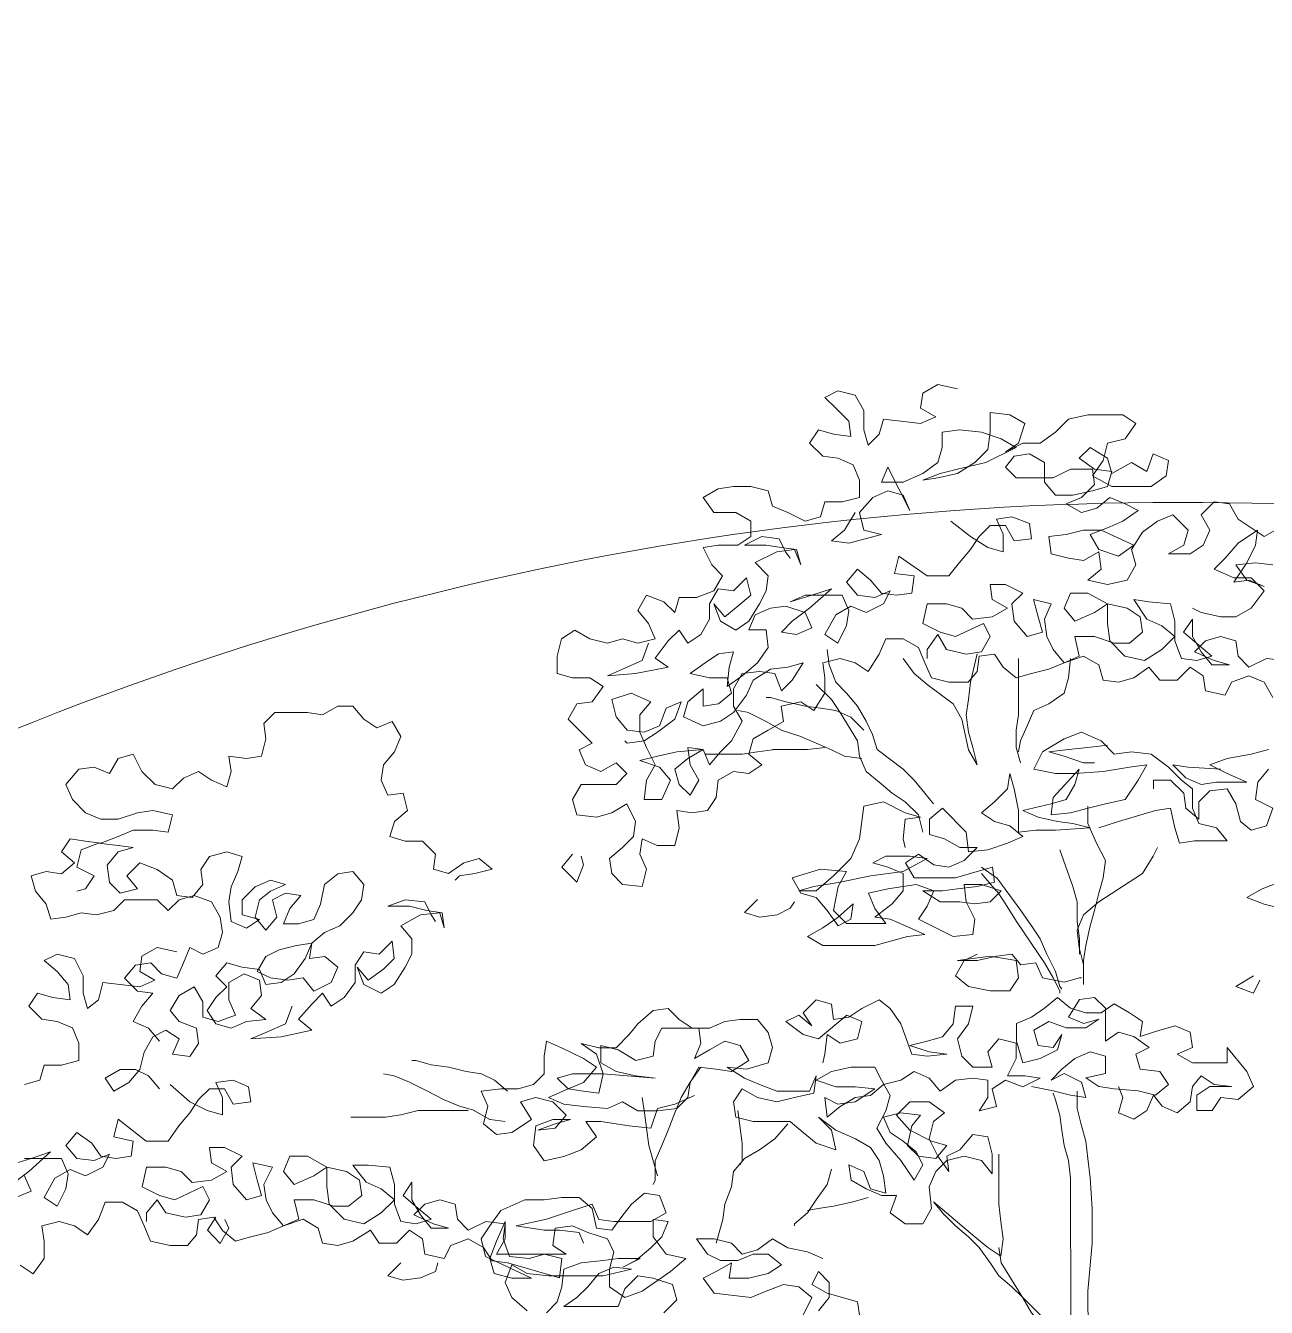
# Model space of a CAD drawing. Header units: metres. Extents: x 14 to 155, y 0 to 125.
# Drawn here: x 52.794 to 53.707, y 39.86 to 40.803 of the extents above; entities that cross this region are included whole.
import ezdxf

# ---------------------------------------------------------------- set-up
doc = ezdxf.new("R2010")
doc.units = ezdxf.units.M
doc.layers.add('PDF3_Geometry', color=9, linetype='Continuous', true_color=0x808080)
doc.layers.add('PDF_Geometry', color=7, linetype='Continuous', true_color=0xc0c0c0)

msp = doc.modelspace()

# ---------------------------------------------------------------- linework, layer by layer
at = {"layer": 'PDF3_Geometry', "color": 0, "lineweight": 5}
msp.add_lwpolyline([(54.76906, 40.154, 0.26501), (52.51503, 40.15363), (52.51512, 37.90353), (52.01419, 37.90351), (52.01408, 40.85292), (54.76988, 40.85303)], format="xyb", dxfattribs=at)
at = {"layer": 'PDF3_Geometry', "color": 0, "lineweight": 0}
for points in [[(53.38403, 40.34417), (53.38562, 40.33301), (53.3904, 40.32017), (53.39847, 40.3122), (53.40644, 40.30254), (53.41281, 40.29139), (53.41759, 40.28173), (53.42088, 40.27057), (53.44, 40.25614), (53.44807, 40.24817), (53.45604, 40.23851), (53.46241, 40.23054)], [(53.44009, 40.3377), (53.44806, 40.32655), (53.45772, 40.31848), (53.47694, 40.30414), (53.48332, 40.29289), (53.4881, 40.27048), (53.49447, 40.25933), (53.49129, 40.27208), (53.4881, 40.28333), (53.4865, 40.29608), (53.4881, 40.30733), (53.48969, 40.32008)], [(53.52485, 40.33771), (53.52485, 40.29608), (53.52326, 40.28492), (53.52326, 40.27208), (53.52644, 40.26092)], [(53.56329, 40.33771), (53.56169, 40.32327)], [(53.45444, 40.20973), (53.45125, 40.22257), (53.4416, 40.23214), (53.43203, 40.23851), (53.42247, 40.24657), (53.41281, 40.25454), (53.40803, 40.2657), (53.40644, 40.27695), (53.39359, 40.29776), (53.38722, 40.30733), (53.37606, 40.31858)], [(53.56169, 40.32336), (53.55851, 40.31221), (53.54726, 40.30414), (53.5361, 40.29936), (53.53132, 40.28811), (53.52644, 40.27695), (53.52485, 40.26898)], [(53.41122, 40.28492), (53.40166, 40.29448), (53.39041, 40.29936), (53.37925, 40.30095), (53.36809, 40.30254), (53.35365, 40.30573), (53.3424, 40.30892), (53.33922, 40.30892)], [(53.40963, 40.26411), (53.39678, 40.2657), (53.38722, 40.27048), (53.37606, 40.27526), (53.36481, 40.28014), (53.35037, 40.28492)], [(53.38244, 40.27217), (53.36959, 40.27057), (53.344, 40.27057)], [(53.55532, 40.19689), (53.56489, 40.1697), (53.56817, 40.15845), (53.56817, 40.14411), (53.56976, 40.13126), (53.56976, 40.12011)], [(53.57286, 40.11204), (53.56967, 40.12489), (53.56808, 40.13764), (53.57286, 40.14889), (53.58401, 40.15845), (53.61608, 40.17927), (53.62404, 40.19202), (53.62723, 40.19849)], [(53.50892, 40.17607), (53.51848, 40.16323), (53.52654, 40.15207), (53.53451, 40.14082), (53.54089, 40.13126), (53.54576, 40.1201), (53.55214, 40.10726), (53.55533, 40.0961), (53.55692, 40.09442)], [(53.50892, 40.16651), (53.51529, 40.15695), (53.52335, 40.1441), (53.54417, 40.11373), (53.55055, 40.10248), (53.55533, 40.09292), (53.55533, 40.09132)], [(53.57287, 39.73281), (53.56968, 39.76637), (53.56968, 39.77922), (53.56809, 39.79197), (53.5649, 39.80322), (53.5649, 39.81437), (53.5649, 39.82722), (53.5649, 39.83997), (53.56331, 39.85122), (53.5633, 39.95519), (53.56171, 39.96804), (53.55843, 39.97919), (53.55683, 39.99044), (53.55524, 40.0016), (53.55205, 40.01285), (53.55045, 40.01763)], [(53.56808, 40.00648), (53.57127, 39.99363), (53.57446, 39.98247), (53.57605, 39.96963), (53.57765, 39.95529), (53.57924, 39.93288), (53.57924, 39.90728), (53.57605, 39.87203), (53.57606, 39.85769), (53.57765, 39.84325), (53.57924, 39.82881), (53.57925, 39.77922)], [(53.56012, 39.82084), (53.55215, 39.83528), (53.54568, 39.84962), (53.53612, 39.85928), (53.52815, 39.86725), (53.52008, 39.87522), (53.51052, 39.88328), (53.50414, 39.89284), (53.49608, 39.90409), (53.48811, 39.91206), (53.47846, 39.92003), (53.47049, 39.92809)], [(53.51052, 39.904), (53.51211, 39.89284), (53.52815, 39.86716), (53.53452, 39.856), (53.54249, 39.84634), (53.55056, 39.83837), (53.56331, 39.83359), (53.56649, 39.82722)]]:
    msp.add_lwpolyline(points, dxfattribs=at)
at = {"layer": 'PDF_Geometry', "color": 0, "lineweight": 0}
for points in [[(53.48003, 40.53618), (53.46559, 40.53937), (53.45443, 40.53299), (53.45284, 40.52174), (53.46399, 40.51537), (53.45284, 40.51059), (53.4384, 40.51218), (53.42565, 40.51377), (53.42237, 40.50262), (53.4144, 40.49455), (53.41121, 40.5058), (53.41121, 40.52015), (53.40483, 40.5314), (53.39199, 40.53459), (53.38243, 40.5298), (53.3904, 40.52174), (53.40005, 40.51218), (53.40165, 40.50093), (53.3888, 40.50261), (53.37765, 40.5058), (53.37118, 40.49615), (53.38084, 40.48658), (53.39199, 40.48499), (53.40324, 40.48021), (53.40802, 40.46896), (53.40803, 40.45621), (53.39518, 40.45293), (53.38243, 40.45292), (53.37924, 40.44177), (53.36799, 40.43858), (53.35524, 40.44495), (53.34399, 40.44974), (53.3408, 40.46099), (53.32796, 40.46417), (53.31521, 40.46417), (53.30396, 40.46258), (53.2928, 40.4562), (53.30077, 40.44495), (53.3168, 40.44495), (53.32796, 40.43858), (53.32796, 40.42733), (53.3184, 40.42095), (53.30396, 40.42095), (53.2928, 40.41936), (53.29918, 40.40651), (53.30715, 40.39854), (53.30077, 40.38739), (53.28802, 40.38251), (53.27518, 40.38251), (53.27199, 40.37135), (53.26402, 40.37932), (53.25118, 40.3841), (53.2448, 40.37295), (53.25277, 40.36329), (53.25755, 40.35213), (53.2448, 40.34895), (53.23355, 40.35213), (53.2224, 40.34895), (53.20955, 40.35213), (53.1984, 40.35851), (53.18874, 40.35213), (53.18555, 40.33929), (53.18555, 40.32654), (53.1968, 40.32335), (53.20955, 40.32335), (53.21921, 40.31688), (53.21115, 40.30572), (53.19999, 40.30413), (53.19362, 40.29288), (53.20318, 40.28332), (53.21115, 40.27535), (53.20159, 40.27047), (53.20637, 40.25932), (53.21762, 40.25454), (53.22878, 40.26091), (53.23674, 40.25294), (53.22878, 40.24488), (53.21434, 40.24488), (53.20318, 40.24488), (53.19681, 40.23372), (53.19999, 40.22247), (53.21434, 40.22088), (53.22559, 40.22407), (53.23675, 40.23053), (53.24321, 40.21769), (53.24162, 40.20653), (53.23356, 40.19847), (53.224, 40.1905), (53.22559, 40.17925), (53.23356, 40.17128), (53.248, 40.16969), (53.25119, 40.18253), (53.2464, 40.19369), (53.248, 40.20494), (53.25915, 40.20007), (53.272, 40.20007), (53.27519, 40.21291), (53.27359, 40.22566), (53.28475, 40.22407), (53.296, 40.22566), (53.30237, 40.23532), (53.30397, 40.24807), (53.31522, 40.25454), (53.32637, 40.25295), (53.33603, 40.25932), (53.32637, 40.26729), (53.32956, 40.27854), (53.34081, 40.28492), (53.35197, 40.29129), (53.35037, 40.30254), (53.36481, 40.30573), (53.37437, 40.29936), (53.38244, 40.31211), (53.38244, 40.32336), (53.38084, 40.33451), (53.39359, 40.3377), (53.40484, 40.33451), (53.41441, 40.32814), (53.42237, 40.34089), (53.42725, 40.35214), (53.44, 40.35214), (53.45125, 40.34577), (53.45603, 40.33452), (53.46081, 40.32336), (53.47366, 40.32017), (53.488, 40.32017), (53.49447, 40.32814), (53.49606, 40.3393), (53.50722, 40.34089), (53.5136, 40.33133), (53.52325, 40.32336), (53.53441, 40.32655), (53.54725, 40.32974), (53.55841, 40.33452), (53.57285, 40.3393), (53.5841, 40.33293), (53.58729, 40.32177), (53.59844, 40.32018), (53.6097, 40.32337), (53.62085, 40.33134), (53.62882, 40.32177), (53.64167, 40.32177), (53.65123, 40.33134), (53.66088, 40.32496), (53.66248, 40.31371), (53.67692, 40.31052), (53.6817, 40.32018), (53.69445, 40.32496), (53.7057, 40.32018), (53.71208, 40.30893)], [(53.40484, 40.44496), (53.39687, 40.43211), (53.38721, 40.42414), (53.40006, 40.42255), (53.42406, 40.42893), (53.41121, 40.43211), (53.40803, 40.44496), (53.41768, 40.45611), (53.42884, 40.46099), (53.44009, 40.4578), (53.44487, 40.44655), (53.42884, 40.47852), (53.42406, 40.46736), (53.44009, 40.46737), (53.45443, 40.47374), (53.46568, 40.4818), (53.46887, 40.49296), (53.46887, 40.50421), (53.48162, 40.50581), (53.49765, 40.50421), (53.51209, 40.49934), (53.52325, 40.49296), (53.50084, 40.48181), (53.48003, 40.47693), (53.46728, 40.47374), (53.45443, 40.46896), (53.46568, 40.47055), (53.48003, 40.47374), (53.49287, 40.48181), (53.50243, 40.49137), (53.50403, 40.50421), (53.50403, 40.51856), (53.51847, 40.51696), (53.52962, 40.51059), (53.52484, 40.49615), (53.51528, 40.48978), (53.52803, 40.49615), (53.54087, 40.49615), (53.55203, 40.50421), (53.56169, 40.51378), (53.57603, 40.51697), (53.60172, 40.51697), (53.61128, 40.51059), (53.60331, 40.49934), (53.59047, 40.49615), (53.58728, 40.4834), (53.57931, 40.47215), (53.59366, 40.46418), (53.62244, 40.46418), (53.63369, 40.47215), (53.63528, 40.4834), (53.62413, 40.48819), (53.61925, 40.47534), (53.6081, 40.48181), (53.59366, 40.47375), (53.59047, 40.485), (53.57772, 40.49297), (53.56966, 40.485), (53.58091, 40.47693), (53.59366, 40.47534), (53.59047, 40.46418), (53.57931, 40.461), (53.56488, 40.45781), (53.55203, 40.45781), (53.54406, 40.46737), (53.54406, 40.48181), (53.5329, 40.48818), (53.52165, 40.48659), (53.51528, 40.47852), (53.52325, 40.47056), (53.55044, 40.47056), (53.56328, 40.47693), (53.57931, 40.47693), (53.58091, 40.46578), (53.57125, 40.45612), (53.56009, 40.45134), (53.57125, 40.44496), (53.5825, 40.44815), (53.59206, 40.45612), (53.60332, 40.45134), (53.61288, 40.44656), (53.60172, 40.43859), (53.59047, 40.43381), (53.57772, 40.42893), (53.5841, 40.41777), (53.59844, 40.41299), (53.60969, 40.42096), (53.58569, 40.43212), (53.57285, 40.43212), (53.5601, 40.42893), (53.54725, 40.42734), (53.54885, 40.41459), (53.56169, 40.4114), (53.57285, 40.40971), (53.5841, 40.41618), (53.58569, 40.40334), (53.57603, 40.39537), (53.59047, 40.39218), (53.60491, 40.39537), (53.61129, 40.40653), (53.6081, 40.41778), (53.61607, 40.43053), (53.62732, 40.43859), (53.63847, 40.44337), (53.64972, 40.43212), (53.64654, 40.42096), (53.63529, 40.41459), (53.65132, 40.41459), (53.66088, 40.42097), (53.66566, 40.43212), (53.65929, 40.44337), (53.66885, 40.45294), (53.6801, 40.45134), (53.68648, 40.44019), (53.69613, 40.43381), (53.7057, 40.42734), (53.71695, 40.43381)], [(53.47525, 40.43858), (53.48969, 40.42743), (53.50244, 40.41937), (53.51369, 40.41618), (53.51369, 40.42902), (53.50881, 40.44018), (53.52006, 40.44177), (53.53291, 40.43699), (53.5345, 40.42574), (53.52166, 40.42415), (53.51528, 40.4354), (53.50403, 40.4354), (53.49606, 40.42743), (53.48969, 40.41777), (53.48162, 40.40821), (53.47366, 40.39855), (53.45762, 40.39855), (53.43681, 40.41299), (53.43362, 40.40014), (53.44806, 40.39855), (53.44647, 40.3858), (53.43522, 40.38421), (53.42406, 40.3858), (53.416, 40.39536), (53.40643, 40.40333), (53.39846, 40.39377), (53.40643, 40.3842), (53.41928, 40.38261), (53.43044, 40.38739), (53.42565, 40.37774), (53.41281, 40.37136), (53.40165, 40.37614), (53.3904, 40.36977), (53.38243, 40.35533), (53.392, 40.34895), (53.39847, 40.3618), (53.40006, 40.37295), (53.39528, 40.3842), (53.38243, 40.3842), (53.368, 40.3842), (53.35684, 40.37933), (53.37287, 40.3842), (53.38721, 40.38898), (53.37118, 40.37455), (53.35843, 40.36498), (53.35046, 40.35692), (53.36162, 40.35533), (53.37287, 40.3602), (53.368, 40.37136), (53.35365, 40.37614), (53.3424, 40.37455), (53.33124, 40.36976), (53.32646, 40.35861), (53.33921, 40.35861), (53.34081, 40.34576), (53.33284, 40.33451), (53.32159, 40.32495), (53.31043, 40.31698), (53.31203, 40.33132), (53.31521, 40.34257), (53.30406, 40.34098), (53.2944, 40.33451), (53.28324, 40.32654), (53.29759, 40.32335), (53.31043, 40.32335), (53.31362, 40.3122), (53.30406, 40.30413), (53.29281, 40.30254), (53.29281, 40.31538), (53.28165, 40.30573), (53.27837, 40.29457), (53.29281, 40.2881), (53.30565, 40.29138), (53.31521, 40.29776), (53.32478, 40.31051), (53.32965, 40.32176), (53.3424, 40.32973), (53.35525, 40.33132), (53.3664, 40.33451), (53.35843, 40.32176), (53.35047, 40.31379), (53.34559, 40.32654), (53.33443, 40.32814), (53.32159, 40.32654), (53.31521, 40.31539), (53.31521, 40.30254), (53.32159, 40.29138), (53.31362, 40.27695), (53.30565, 40.26898), (53.29759, 40.25932), (53.29281, 40.27057), (53.28165, 40.27216), (53.28325, 40.25932), (53.28962, 40.24816), (53.28325, 40.23691), (53.27518, 40.24497), (53.272, 40.25613), (53.28165, 40.2641), (53.29281, 40.27057), (53.27359, 40.26898), (53.25924, 40.26569), (53.2464, 40.26251), (53.26084, 40.25772), (53.26881, 40.24816), (53.26243, 40.23372), (53.24959, 40.23372), (53.25118, 40.24816), (53.25765, 40.25932), (53.25118, 40.27216), (53.2464, 40.28332), (53.2464, 40.29616), (53.25437, 40.30573), (53.24002, 40.31219), (53.22559, 40.30732), (53.22877, 40.29457), (53.23684, 40.28491), (53.24959, 40.28332), (53.26084, 40.2881), (53.26562, 40.30095), (53.27678, 40.30573), (53.27199, 40.29298), (53.25924, 40.28332), (53.24959, 40.27694), (53.23684, 40.27535), (53.23524, 40.27694)], [(53.71207, 40.40653), (53.69932, 40.40812), (53.68488, 40.40653), (53.69295, 40.39537), (53.7057, 40.39059), (53.69454, 40.39537), (53.68329, 40.39378), (53.69295, 40.40812), (53.69932, 40.42097), (53.70091, 40.43212), (53.68648, 40.42256), (53.67691, 40.4114), (53.66885, 40.40334), (53.68329, 40.39697), (53.69613, 40.39697), (53.7057, 40.38731), (53.69613, 40.37456), (53.68488, 40.36818), (53.67373, 40.36818), (53.65929, 40.37137), (53.65291, 40.37456)], [(53.25277, 40.34895), (53.24799, 40.3361), (53.23355, 40.32973), (53.2224, 40.32494), (53.24321, 40.32654), (53.26721, 40.33132), (53.25755, 40.33779), (53.26721, 40.35054), (53.27518, 40.35851), (53.28156, 40.34895), (53.29121, 40.35532), (53.29759, 40.36657), (53.29759, 40.37773), (53.30396, 40.38898), (53.31521, 40.38739), (53.32477, 40.39695), (53.32796, 40.3842), (53.3184, 40.37614), (53.30874, 40.36817), (53.30077, 40.37773), (53.30556, 40.36498), (53.31681, 40.35851), (53.32637, 40.36498), (53.33443, 40.37773), (53.33921, 40.38739), (53.34081, 40.39855), (53.33115, 40.4082), (53.34718, 40.41617), (53.36002, 40.41777), (53.36481, 40.40661), (53.36162, 40.41777), (53.35037, 40.41936), (53.33921, 40.42095), (53.32318, 40.42095), (53.33602, 40.42733), (53.34877, 40.42573), (53.35356, 40.41617), (53.35684, 40.41139)], [(53.72173, 40.33612), (53.70729, 40.33771), (53.69445, 40.33134), (53.68648, 40.33931), (53.68489, 40.35056), (53.67363, 40.35374), (53.66248, 40.35056), (53.65451, 40.34259), (53.66885, 40.33612), (53.6801, 40.33293), (53.66726, 40.33293), (53.65929, 40.34259), (53.65291, 40.35374), (53.65291, 40.36659), (53.64645, 40.35693), (53.6577, 40.34737), (53.66726, 40.33931), (53.6561, 40.33612), (53.64485, 40.33771), (53.64007, 40.35056), (53.64007, 40.36499), (53.63688, 40.37774), (53.62085, 40.37934), (53.60969, 40.38093), (53.61926, 40.36659), (53.63051, 40.36171), (53.64007, 40.35374), (53.63051, 40.34418), (53.61766, 40.33612), (53.60323, 40.3393), (53.59207, 40.35055), (53.59047, 40.3633), (53.59047, 40.37774), (53.57604, 40.38571), (53.56328, 40.38571), (53.55841, 40.37455), (53.56647, 40.36499), (53.58082, 40.37137), (53.59047, 40.37774), (53.60482, 40.37456), (53.61448, 40.36818), (53.61607, 40.35693), (53.60651, 40.34896), (53.59526, 40.34896), (53.58082, 40.35374), (53.56647, 40.35374), (53.56966, 40.3393), (53.55841, 40.33452), (53.55044, 40.34418), (53.54566, 40.35374), (53.54407, 40.36658), (53.54885, 40.37774), (53.536, 40.38093), (53.53928, 40.36818), (53.54247, 40.35693), (53.53122, 40.35374), (53.52166, 40.36499), (53.52006, 40.37774), (53.52803, 40.38571), (53.51528, 40.39218), (53.50403, 40.39218), (53.50563, 40.38093), (53.51688, 40.37455), (53.50563, 40.36818), (53.49119, 40.36658), (53.48322, 40.37455), (53.47206, 40.37774), (53.45762, 40.37774), (53.45444, 40.3633), (53.46719, 40.35692), (53.47844, 40.35374), (53.49925, 40.3633), (53.50403, 40.35374), (53.49766, 40.34258), (53.48641, 40.34089), (53.47206, 40.34417), (53.46559, 40.35533), (53.45763, 40.34417), (53.45763, 40.3377)], [(53.48969, 40.32017), (53.49447, 40.34099)], [(52.89277, 40.05605), (52.8848, 40.06561), (52.87355, 40.07048), (52.87992, 40.08164), (52.88799, 40.0913), (52.87674, 40.09289), (52.86717, 40.10245), (52.87514, 40.11202), (52.88639, 40.1137), (52.89436, 40.10564), (52.90561, 40.10245), (52.91039, 40.1137), (52.91517, 40.12486), (52.92474, 40.12008), (52.93599, 40.12486), (52.93917, 40.13602), (52.93758, 40.14727), (52.9312, 40.15843), (52.91836, 40.1633), (52.9072, 40.16011), (52.89914, 40.15205), (52.89117, 40.16011), (52.87833, 40.16011), (52.86717, 40.16011), (52.8592, 40.15205), (52.84636, 40.14886), (52.83511, 40.15045), (52.82395, 40.14727), (52.81279, 40.14567), (52.80951, 40.15683), (52.80154, 40.16648), (52.79835, 40.17764), (52.80951, 40.18083), (52.82076, 40.17924), (52.83032, 40.1873), (52.82076, 40.19527), (52.82713, 40.20483), (52.83839, 40.20324), (52.84954, 40.20164), (52.86239, 40.20652), (52.87354, 40.2113), (52.88798, 40.2113), (52.89914, 40.20971), (52.90232, 40.22246), (52.88798, 40.22565), (52.87673, 40.22405), (52.86239, 40.21927), (52.84954, 40.21927), (52.83838, 40.22405), (52.82873, 40.23371), (52.82395, 40.24486), (52.83351, 40.25611), (52.84476, 40.25771), (52.85592, 40.25293), (52.86238, 40.26408), (52.87354, 40.26727), (52.87992, 40.25452), (52.88957, 40.24487), (52.90232, 40.24168), (52.91039, 40.24965), (52.92154, 40.25452), (52.9312, 40.24806), (52.94236, 40.24327), (52.94554, 40.25452), (52.94395, 40.26568), (52.95679, 40.26409), (52.96795, 40.26568), (52.97114, 40.27853), (52.96954, 40.28968), (52.97761, 40.29775), (52.99036, 40.29775), (53.00161, 40.29775), (53.01276, 40.29606), (53.02401, 40.30253), (53.03517, 40.30253), (53.04323, 40.29287), (53.0528, 40.2865), (53.06395, 40.29128), (53.07042, 40.28012), (53.06564, 40.26887), (53.05758, 40.25931), (53.05599, 40.24806), (53.06077, 40.2369), (53.07202, 40.2385), (53.07521, 40.22565), (53.06564, 40.21768), (53.06236, 40.20653), (53.07361, 40.20325), (53.08636, 40.20325), (53.09602, 40.19368), (53.09443, 40.18253), (53.10559, 40.17925), (53.11684, 40.18731), (53.12799, 40.1905), (53.13765, 40.18253), (53.1248, 40.17925), (53.11365, 40.17765), (53.11037, 40.17446)], [(53.32647, 40.29776), (53.3185, 40.29935)], [(53.33922, 40.29129), (53.32637, 40.29767)], [(53.35047, 40.28492), (53.33931, 40.29129)], [(53.5841, 40.21292), (53.59854, 40.2177), (53.62573, 40.22577), (53.63689, 40.22736), (53.64008, 40.21292), (53.64336, 40.20177), (53.65451, 40.20336), (53.66736, 40.20336), (53.67852, 40.20336), (53.67055, 40.21293), (53.6577, 40.21611), (53.65292, 40.22736), (53.65292, 40.24171), (53.64495, 40.24818), (53.63529, 40.25774), (53.62254, 40.2673), (53.6081, 40.26889), (53.59526, 40.2673), (53.5857, 40.27696), (53.57126, 40.28333), (53.55851, 40.27855), (53.54248, 40.26889), (53.5361, 40.25614), (53.55213, 40.25295), (53.56648, 40.25295), (53.58729, 40.25455), (53.60651, 40.25774), (53.61935, 40.25933), (53.61289, 40.24817), (53.60332, 40.23374), (53.58889, 40.23055), (53.57614, 40.22736), (53.56329, 40.22408), (53.54885, 40.22248), (53.55054, 40.23533), (53.56966, 40.25614), (53.56648, 40.24489), (53.5601, 40.23373), (53.54885, 40.23055), (53.52813, 40.22576), (53.53929, 40.22089), (53.55373, 40.2177), (53.56489, 40.21611), (53.57773, 40.21292), (53.55213, 40.21133), (53.5377, 40.21133), (53.52485, 40.20973), (53.52485, 40.22576), (53.52166, 40.2417), (53.51848, 40.25295), (53.51688, 40.2417), (53.50732, 40.23214), (53.49766, 40.22408), (53.50732, 40.2177), (53.51848, 40.21451), (53.52813, 40.20654), (53.51688, 40.20176), (53.50245, 40.19689), (53.4881, 40.19529), (53.48651, 40.20973), (53.46888, 40.22736), (53.45932, 40.21929), (53.45932, 40.20814), (53.47048, 40.20495), (53.48173, 40.19848), (53.49448, 40.19848), (53.48491, 40.18892), (53.47366, 40.18414), (53.46251, 40.18573), (53.45126, 40.1937), (53.44169, 40.18732), (53.44807, 40.17607), (53.4641, 40.17607), (53.47845, 40.17607), (53.49448, 40.18095), (53.50573, 40.18414), (53.50732, 40.17289), (53.49448, 40.1697), (53.48004, 40.1681), (53.46888, 40.16651), (53.45444, 40.16651), (53.46729, 40.15854), (53.48173, 40.15854), (53.49288, 40.15695), (53.50413, 40.15854), (53.5121, 40.16651), (53.49767, 40.17129), (53.48491, 40.17129), (53.48651, 40.15854), (53.49288, 40.1457), (53.49129, 40.13454), (53.47685, 40.13295), (53.4641, 40.13932), (53.45126, 40.1457), (53.45763, 40.15526), (53.46251, 40.16651), (53.44966, 40.17129), (53.42885, 40.1681), (53.41451, 40.16491), (53.41929, 40.15366), (53.42726, 40.14251), (53.39847, 40.14251), (53.38882, 40.15207), (53.3921, 40.16969), (53.39847, 40.18095), (53.37925, 40.18254), (53.35844, 40.17607), (53.36482, 40.16491), (53.37607, 40.16172), (53.38404, 40.15207), (53.3921, 40.14091), (53.40166, 40.14569), (53.40326, 40.15694), (53.3921, 40.14729), (53.38085, 40.13932), (53.36969, 40.13294), (53.38085, 40.12647), (53.40007, 40.12647), (53.41929, 40.12647), (53.44329, 40.13294), (53.45604, 40.13454), (53.4417, 40.14091), (53.43044, 40.14569), (53.41929, 40.14729), (53.43204, 40.15695), (53.4401, 40.16651), (53.4401, 40.17935), (53.42885, 40.18413), (53.41769, 40.18732), (53.42726, 40.1921), (53.44488, 40.1921), (53.45763, 40.19051), (53.4401, 40.18095)], [(53.59048, 40.27377), (53.57604, 40.27217), (53.5617, 40.27058), (53.54726, 40.26899), (53.55851, 40.2658), (53.57285, 40.26092), (53.58092, 40.26092)], [(53.344, 40.27048), (53.33284, 40.26888), (53.32159, 40.26729), (53.2944, 40.26729)], [(53.67373, 40.25615), (53.64973, 40.25774), (53.63848, 40.25933), (53.64814, 40.24977), (53.65929, 40.24499), (53.67054, 40.24658), (53.6817, 40.24658), (53.69295, 40.24658), (53.67851, 40.25296), (53.66576, 40.25933), (53.67851, 40.26412), (53.69614, 40.2673), (53.70898, 40.27059)], [(53.70898, 40.25615), (53.70092, 40.24658), (53.69933, 40.23374), (53.71217, 40.22737), (53.7073, 40.21452), (53.69614, 40.21133), (53.68817, 40.21771), (53.68489, 40.23055), (53.67851, 40.24171), (53.66576, 40.24011), (53.6577, 40.23214), (53.6577, 40.2193), (53.64814, 40.22736), (53.64654, 40.23852), (53.63689, 40.24818), (53.62414, 40.24818), (53.62414, 40.24171)], [(53.41601, 40.17766), (53.3936, 40.17288), (53.37438, 40.16969), (53.36322, 40.16651), (53.37597, 40.16651), (53.38882, 40.17766), (53.40157, 40.19051), (53.40803, 40.20485), (53.41122, 40.22885), (53.42557, 40.23204), (53.4416, 40.22407), (53.45285, 40.22089), (53.4416, 40.21929), (53.44001, 40.20485), (53.4416, 40.19848)], [(53.57604, 40.22895), (53.57604, 40.21611), (53.58242, 40.20167), (53.58889, 40.18892), (53.58729, 40.17608), (53.58401, 40.16492), (53.58083, 40.15208), (53.57764, 40.14092), (53.57445, 40.12648), (53.57286, 40.11532), (53.57286, 40.0977)], [(52.89277, 40.02079), (52.8848, 40.03036), (52.87514, 40.03523), (52.86399, 40.03523), (52.85274, 40.02876), (52.85921, 40.0192), (52.87036, 40.02557), (52.87833, 40.03523), (52.88161, 40.04798), (52.88799, 40.05923), (52.89755, 40.06401), (52.90721, 40.05764), (52.90233, 40.04639), (52.91518, 40.0448), (52.92155, 40.05436), (52.91996, 40.06561), (52.90721, 40.07039), (52.90074, 40.07845), (52.90721, 40.08961), (52.91836, 40.09599), (52.92474, 40.08483), (52.92474, 40.07358), (52.93599, 40.07039), (52.94874, 40.07517), (52.94396, 40.08642), (52.94396, 40.09917), (52.95521, 40.10564), (52.96636, 40.10077), (52.96796, 40.08961), (52.95999, 40.08005), (52.97115, 40.07199), (52.9568, 40.07039), (52.94555, 40.06561), (52.93439, 40.0688), (52.92802, 40.07845), (52.93439, 40.08802), (52.94236, 40.09599), (52.93439, 40.10405), (52.94236, 40.11361), (52.95361, 40.11042), (52.96636, 40.10883), (52.97115, 40.09758), (52.9824, 40.09918), (52.99196, 40.10564), (53.00002, 40.1168), (53.0048, 40.12805), (52.99355, 40.12646), (52.9808, 40.12318), (52.97114, 40.11839), (52.96477, 40.10724), (52.97443, 40.10246), (52.98718, 40.10077), (52.99843, 40.10246), (53.0064, 40.0928), (53.01924, 40.09918), (53.02402, 40.11043), (53.01437, 40.1184), (53.00321, 40.1168), (53.0048, 40.12805), (53.01436, 40.13602), (53.02561, 40.1408), (53.03518, 40.15046), (53.04155, 40.16002), (53.04324, 40.17127), (53.03518, 40.18084), (53.02402, 40.17924), (53.01436, 40.17127), (53.01118, 40.15684), (53.00639, 40.14558), (52.99514, 40.1424), (52.98399, 40.1424), (52.98877, 40.15365), (52.99683, 40.16321), (52.98558, 40.1648), (52.97602, 40.16002), (52.97921, 40.14727), (52.97114, 40.13761), (52.96317, 40.14727), (52.96636, 40.16002), (52.97442, 40.1664), (52.98558, 40.17127), (52.97442, 40.17446), (52.96317, 40.16958), (52.95361, 40.16002), (52.95361, 40.14886), (52.96636, 40.14558), (52.9568, 40.13921), (52.94555, 40.14399), (52.94395, 40.15843), (52.94555, 40.16958), (52.95042, 40.18083), (52.95361, 40.19199), (52.94236, 40.19527), (52.92961, 40.19199), (52.92314, 40.18243), (52.92473, 40.17127), (52.91677, 40.16161), (52.90561, 40.16321), (52.90233, 40.17446), (52.89117, 40.18243), (52.87833, 40.18721), (52.86876, 40.17764), (52.87673, 40.16799), (52.86398, 40.1648), (52.85592, 40.17286), (52.85432, 40.18561), (52.86239, 40.19527), (52.87354, 40.19846), (52.86239, 40.20005), (52.84795, 40.20164), (52.8351, 40.19686), (52.83192, 40.18402), (52.84476, 40.17764), (52.83839, 40.16799), (52.83192, 40.16639)], [(53.19681, 40.19369), (53.18884, 40.18412), (53.2, 40.17287), (53.20478, 40.18572), (53.20318, 40.19209)], [(53.4401, 40.18085), (53.4161, 40.17766)], [(53.49766, 40.18414), (53.50882, 40.17617)], [(53.49766, 40.17926), (53.50882, 40.16642)], [(53.71855, 40.15367), (53.70571, 40.15686), (53.69296, 40.16164), (53.70411, 40.16802), (53.71696, 40.17289)], [(52.99037, 40.08164), (52.98558, 40.0688), (52.97115, 40.06242), (52.95999, 40.05764), (52.9824, 40.05924), (53.0048, 40.06402), (52.99515, 40.07208), (53.0048, 40.08324), (53.01277, 40.09121), (53.01915, 40.08164), (53.0288, 40.08802), (53.03677, 40.09927), (53.03677, 40.11202), (53.04315, 40.12168), (53.0544, 40.12009), (53.06396, 40.12965), (53.06555, 40.1169), (53.05759, 40.10884), (53.04634, 40.10087), (53.03837, 40.11043), (53.04315, 40.09768), (53.05599, 40.09121), (53.06556, 40.09768), (53.07362, 40.11043), (53.0784, 40.12009), (53.0784, 40.13124), (53.07034, 40.1409), (53.08477, 40.14887), (53.09921, 40.15046), (53.1024, 40.13931), (53.10081, 40.15046), (53.08955, 40.15206), (53.0768, 40.15524), (53.06077, 40.15524), (53.07362, 40.16003), (53.08796, 40.15843), (53.09274, 40.14887), (53.09602, 40.14409)], [(53.33285, 40.16013), (53.32328, 40.15057), (53.33444, 40.14728), (53.34728, 40.14897), (53.35685, 40.15375), (53.36003, 40.15854)], [(52.90552, 40.12167), (52.89108, 40.12486), (52.87992, 40.11848), (52.87833, 40.10723), (52.88949, 40.10086), (52.87833, 40.09608), (52.86389, 40.09767), (52.85114, 40.09926), (52.84786, 40.08642), (52.83989, 40.08004), (52.8367, 40.09129), (52.8367, 40.10405), (52.83033, 40.11689), (52.81748, 40.12008), (52.80792, 40.11529), (52.81748, 40.10723), (52.82555, 40.09767), (52.82714, 40.08642), (52.8143, 40.08811), (52.80314, 40.09129), (52.79667, 40.08164), (52.80633, 40.07207), (52.81748, 40.07048), (52.82873, 40.0657), (52.83352, 40.05445), (52.83352, 40.0417), (52.82067, 40.03842), (52.80792, 40.03842), (52.80473, 40.02726), (52.79348, 40.02407)], [(53.49448, 40.1201), (53.48492, 40.11532), (53.47845, 40.10407), (53.48811, 40.0961), (53.50404, 40.09291), (53.51848, 40.09291), (53.52486, 40.10248), (53.52326, 40.11532), (53.50404, 40.11851), (53.49129, 40.11691), (53.48004, 40.11532), (53.49448, 40.11532), (53.50892, 40.11851), (53.52007, 40.1201), (53.52654, 40.11213), (53.5377, 40.11373), (53.54248, 40.10248), (53.55851, 40.09929), (53.56976, 40.10248), (53.57136, 40.10248)], [(53.69774, 40.10408), (53.68489, 40.09611), (53.69774, 40.09123), (53.70252, 40.10089)], [(53.15678, 40.0208), (53.16803, 40.02399), (53.176, 40.03196), (53.176, 40.04481), (53.17759, 40.05606), (53.18875, 40.05118), (53.20478, 40.04321), (53.21444, 40.03684), (53.20478, 40.02559), (53.19363, 40.02081), (53.18556, 40.02877), (53.19681, 40.03196), (53.21922, 40.03196), (53.25757, 40.02878), (53.24322, 40.03037), (53.22878, 40.03365), (53.21763, 40.04003), (53.21763, 40.05278), (53.23038, 40.04959), (53.24322, 40.04162), (53.25597, 40.04481), (53.25757, 40.05606), (53.26244, 40.06562), (53.27678, 40.06562), (53.28963, 40.06562), (53.29122, 40.05437), (53.28644, 40.04322), (53.2976, 40.04959), (53.30885, 40.05606), (53.32001, 40.05278), (53.32638, 40.04162), (53.31363, 40.03365), (53.30238, 40.03525), (53.28963, 40.03684), (53.28326, 40.02559), (53.28157, 40.01443), (53.2736, 40.00637), (53.25916, 40.00478), (53.24482, 40.00478), (53.23357, 40.01124), (53.22241, 40.00637), (53.20478, 40.00796), (53.19035, 40.00965), (53.17919, 40.01443), (53.19363, 40.02081), (53.20478, 40.01921), (53.21603, 40.01762), (53.21922, 40.03196), (53.21444, 40.0464), (53.20319, 40.05437), (53.21603, 40.05118), (53.22878, 40.05118), (53.23844, 40.06084), (53.24481, 40.06881), (53.25597, 40.07847), (53.26722, 40.08006), (53.27519, 40.072), (53.28485, 40.06562), (53.2976, 40.06562), (53.30885, 40.07041), (53.32001, 40.072), (53.33285, 40.072), (53.34082, 40.06244), (53.34401, 40.05119), (53.34082, 40.04003), (53.32479, 40.03525), (53.31044, 40.03684), (53.32319, 40.02878), (53.33444, 40.024), (53.3472, 40.01922), (53.35845, 40.01922), (53.3712, 40.01922), (53.37607, 40.03038), (53.37438, 40.01762), (53.36004, 40.01444), (53.3472, 40.01125), (53.33285, 40.01444), (53.3216, 40.02081), (53.31523, 40.01125), (53.31682, 40), (53.32966, 39.99681), (53.34242, 39.99681), (53.35685, 39.99681), (53.36642, 39.98884), (53.37607, 39.98078), (53.39042, 39.976), (53.38723, 39.99044), (53.37767, 40), (53.39042, 39.99044), (53.40486, 39.98397), (53.41601, 39.97759), (53.42248, 39.96803), (53.42567, 39.95678), (53.42726, 39.94403), (53.41601, 39.94722), (53.41123, 39.95997), (53.40008, 39.96484), (53.40167, 39.95359), (53.41283, 39.94722), (53.42408, 39.94244), (53.43523, 39.94244), (53.43045, 39.92959), (53.44161, 39.92162), (53.45445, 39.92162), (53.46083, 39.93278), (53.45923, 39.94881), (53.46402, 39.95997), (53.47208, 39.96803), (53.48483, 39.97122), (53.49767, 39.96803), (53.50564, 39.95838), (53.50564, 39.97282), (53.50245, 39.98557), (53.4913, 39.98725), (53.48164, 39.976), (53.47208, 39.97122), (53.47367, 39.95997), (53.46561, 39.97122), (53.45923, 39.98397), (53.46242, 39.99681), (53.47048, 40.00319), (53.45923, 40.01125), (53.44489, 40.01125), (53.43523, 40.00159), (53.44489, 39.99044), (53.46083, 39.98238), (53.47208, 39.97919), (53.46402, 39.96963), (53.45126, 39.97122), (53.4432, 39.97919), (53.44648, 39.99363), (53.45286, 40.0016), (53.43842, 40.00319), (53.42567, 40), (53.43045, 39.98884), (53.44001, 39.98238), (53.44967, 39.97441), (53.45445, 39.96484), (53.44808, 39.95359), (53.43842, 39.96803), (53.42726, 39.98078), (53.42079, 39.99203), (53.42726, 40.00478), (53.43045, 40.01603), (53.42407, 40.02719), (53.4192, 40.03685), (53.40167, 40.03685), (53.38723, 40.03366), (53.37607, 40.02719), (53.39042, 40.02241), (53.40485, 40.02241), (53.4192, 40.02081), (53.40485, 40.01125), (53.39201, 40.00966), (53.38245, 40.01444), (53.38404, 40), (53.3936, 40.00797), (53.40485, 40.01444), (53.41601, 40.01603), (53.42567, 40.024), (53.43842, 40.02719), (53.44807, 40.03366), (53.45923, 40.02878), (53.46729, 40.01922), (53.47845, 40.02719), (53.4913, 40.02879), (53.50245, 40.02719), (53.50245, 40.01444), (53.49608, 40.00478), (53.50883, 40.00797), (53.50564, 40.02082), (53.5153, 40.02719), (53.52805, 40.02241), (53.54089, 40.02879), (53.52964, 40.03038), (53.51689, 40.03038), (53.52326, 40.04323), (53.52326, 40.05438), (53.51042, 40.05766), (53.50245, 40.04801), (53.50564, 40.03685), (53.49129, 40.03685), (53.48323, 40.04482), (53.48004, 40.05766), (53.48801, 40.06882), (53.49129, 40.08166), (53.47845, 40.08166), (53.47686, 40.06882), (53.46889, 40.05926), (53.45764, 40.05607), (53.44489, 40.05279), (53.45923, 40.048), (53.47208, 40.04641), (53.45764, 40.04482), (53.44648, 40.04641), (53.43842, 40.06882), (53.43045, 40.08007), (53.42248, 40.08644), (53.40963, 40.08007), (53.40007, 40.0736), (53.38882, 40.072), (53.38723, 40.08325), (53.37607, 40.08644), (53.36641, 40.07678), (53.37279, 40.06722), (53.36323, 40.07519), (53.35366, 40.07041), (53.36641, 40.06084), (53.37766, 40.05766), (53.39848, 40.07519), (53.40963, 40.07041), (53.40645, 40.05766), (53.3936, 40.05438), (53.38404, 40.06085), (53.38245, 40.04641), (53.38085, 40.04003)], [(53.53452, 40.02251), (53.55055, 40.01932), (53.5633, 40.01613), (53.57455, 40.01454), (53.57136, 40.02569), (53.55852, 40.03207), (53.54895, 40.02729), (53.55692, 40.03535), (53.56649, 40.04332), (53.57774, 40.0481), (53.58889, 40.04492), (53.58889, 40.03207), (53.57455, 40.02888), (53.58411, 40.02251), (53.59536, 40.02091), (53.61289, 40.01932), (53.62574, 40.01613), (53.6353, 40.0241), (53.62893, 40.03367), (53.61449, 40.03535), (53.6113, 40.04651), (53.62096, 40.05129), (53.60971, 40.05935), (53.59855, 40.06254), (53.58889, 40.05607), (53.58889, 40.06892), (53.58889, 40.08017), (53.58092, 40.08814), (53.56977, 40.08654), (53.5617, 40.0737), (53.57295, 40.06892), (53.58411, 40.0721), (53.57455, 40.06573), (53.56011, 40.06573), (53.54736, 40.07051), (53.53611, 40.06413), (53.5393, 40.05288), (53.55055, 40.05129), (53.55692, 40.06095), (53.55373, 40.0497), (53.54089, 40.04332), (53.52814, 40.04013), (53.52336, 40.05607), (53.52336, 40.06891), (53.53451, 40.0737), (53.54408, 40.08017), (53.55373, 40.08813), (53.5633, 40.08017), (53.57455, 40.07688), (53.5857, 40.07689), (53.59536, 40.08335), (53.60652, 40.07689), (53.61617, 40.07051), (53.61449, 40.05935), (53.62892, 40.06414), (53.64018, 40.06732), (53.65133, 40.06254), (53.65293, 40.05129), (53.64177, 40.04651), (53.65293, 40.04014), (53.67852, 40.04014), (53.67852, 40.05129), (53.69296, 40.03367), (53.69774, 40.02251), (53.68659, 40.01295), (53.67374, 40.01454), (53.66737, 40.00489), (53.65612, 40.00488), (53.65612, 40.01614), (53.66577, 40.02251), (53.68171, 40.02251), (53.66896, 40.0241), (53.6593, 40.03048), (53.65293, 40.02251), (53.65133, 40.01135), (53.64177, 40.00329), (53.63052, 40.00807), (53.62415, 40.01613), (53.61936, 40.00488), (53.60971, 39.99851), (53.59855, 40.00329), (53.60174, 40.01454), (53.59855, 40.02251)], [(53.13925, 40.02727), (53.12969, 40.03205), (53.11844, 40.03365), (53.10568, 40.03683), (53.09284, 40.03843), (53.08159, 40.04171), (53.0784, 40.04171)], [(53.29122, 40.03684), (53.28326, 40.02568), (53.27679, 40.01443), (53.27201, 40.00328), (53.26722, 39.99043), (53.26244, 39.97927), (53.25766, 39.96802), (53.25766, 39.95359), (53.25607, 39.9504)], [(52.90074, 40.02408), (52.91518, 40.01123), (52.92793, 40.00486), (52.93918, 40.00167), (52.93918, 40.01451), (52.9343, 40.02567), (52.94715, 40.02726), (52.9584, 40.02248), (52.95999, 40.01123), (52.94715, 40.00964), (52.94077, 40.02089), (52.92952, 40.02089), (52.92155, 40.01292), (52.91518, 40.00326), (52.90712, 39.9937), (52.89915, 39.98245), (52.88311, 39.98245), (52.8623, 39.99848), (52.85911, 39.98563), (52.87355, 39.98245), (52.87196, 39.97129), (52.86071, 39.9697), (52.84955, 39.97129), (52.84308, 39.98085), (52.83192, 39.98882), (52.82396, 39.97926), (52.83193, 39.9697), (52.84477, 39.9681), (52.85593, 39.97288), (52.85115, 39.96323), (52.8383, 39.95685), (52.82714, 39.96163), (52.81589, 39.95526), (52.80793, 39.94082), (52.81749, 39.93444), (52.82396, 39.94729), (52.82555, 39.95844), (52.82077, 39.9697), (52.80792, 39.96969), (52.79349, 39.96969)], [(53.12481, 40.00486), (53.11365, 40.00805), (53.1024, 40.01283), (53.08956, 40.0193), (53.07681, 40.02568), (53.06556, 40.03046), (53.05759, 40.03205)], [(53.14881, 40.01921), (53.13925, 40.02718)], [(53.28644, 40.01603), (53.27201, 40.00965), (53.25925, 40.00646), (53.25447, 39.99203), (53.23844, 39.99362), (53.21763, 39.99681), (53.20647, 39.9968), (53.21444, 39.98565), (53.20319, 39.97599), (53.19044, 39.97121), (53.176, 39.96802), (53.16803, 39.97918), (53.16963, 39.99362), (53.18238, 39.9984), (53.19522, 39.9984), (53.18406, 39.99521), (53.17122, 39.99043), (53.18406, 39.99202), (53.19203, 40.00159), (53.18238, 40.01124), (53.16963, 40.01443), (53.15838, 40.01124), (53.16644, 39.9984), (53.152, 39.98883), (53.14084, 39.98724), (53.13119, 39.99521), (53.13437, 40.00805), (53.12959, 40.01921), (53.14403, 40.0208), (53.15687, 40.0208)], [(53.56808, 40.01923), (53.56808, 40.00638)], [(53.248, 40.01443), (53.2496, 40.00328), (53.25119, 39.99212)], [(53.12003, 40.00486), (53.10887, 40.00486), (53.08318, 40.00486), (53.07043, 40.00167), (53.05918, 40.00008), (53.03359, 40.00008)], [(53.13597, 39.9984), (53.12472, 40.00477)], [(53.14722, 39.9968), (53.13606, 39.9984)], [(53.31841, 40.00487), (53.32001, 39.99203), (53.3216, 39.98087), (53.3216, 39.96803), (53.32001, 39.96484)], [(53.25119, 39.99203), (53.25279, 39.97918)], [(53.35526, 39.99522), (53.3457, 39.98406), (53.33445, 39.976), (53.32329, 39.96962), (53.31523, 39.95996), (53.31363, 39.94881), (53.30885, 39.93596), (53.30726, 39.92481), (53.30248, 39.90718)], [(53.25926, 39.95687), (53.25288, 39.97927)], [(52.78233, 39.96482), (52.79836, 39.96969), (52.81271, 39.97448), (52.79667, 39.96004), (52.78392, 39.95047)], [(52.96, 39.91204), (52.97284, 39.91523), (52.984, 39.92001), (52.99843, 39.92489), (53.00959, 39.91842), (53.01278, 39.90726), (53.02403, 39.90567), (53.03519, 39.90886), (53.04803, 39.91683), (53.05441, 39.90726), (53.06725, 39.90726), (53.07681, 39.91683), (53.08647, 39.91045), (53.08806, 39.8992), (53.10241, 39.89602), (53.10719, 39.90567), (53.12003, 39.91045), (53.13119, 39.90408), (53.13766, 39.89442), (53.14882, 39.89283), (53.16007, 39.88964), (53.17601, 39.88486), (53.18726, 39.88167), (53.18885, 39.89602), (53.17601, 39.89921), (53.16485, 39.89602), (53.15041, 39.89761), (53.14563, 39.91045), (53.14722, 39.92161), (53.13288, 39.92321), (53.12003, 39.91683), (53.11206, 39.92489), (53.11047, 39.93605), (53.09922, 39.93924), (53.08806, 39.93605), (53.08, 39.92808), (53.09444, 39.92161), (53.1056, 39.91842), (53.09284, 39.91842), (53.08478, 39.92808), (53.07841, 39.93923), (53.07841, 39.95208), (53.07203, 39.94242), (53.08319, 39.93286), (53.09284, 39.92489), (53.08159, 39.92161), (53.07044, 39.9232), (53.06566, 39.93605), (53.06565, 39.95048), (53.06237, 39.96324), (53.04643, 39.96483), (53.03518, 39.96483), (53.04484, 39.95208), (53.056, 39.9473), (53.06566, 39.93923), (53.056, 39.92967), (53.04325, 39.92161), (53.02881, 39.92489), (53.01765, 39.93604), (53.01597, 39.94889), (53.01596, 39.96323), (53.00162, 39.9713), (52.98878, 39.9713), (52.98399, 39.96004), (52.99196, 39.95048), (53.0064, 39.95686), (53.01596, 39.96323), (53.0304, 39.96005), (53.03997, 39.95367), (53.04165, 39.94242), (53.032, 39.93445), (53.02084, 39.93445), (53.0064, 39.93923), (52.99196, 39.93923), (52.99525, 39.92489), (52.984, 39.92001), (52.97603, 39.92967), (52.97125, 39.93923), (52.96956, 39.95048), (52.97603, 39.96323), (52.96159, 39.96642), (52.96478, 39.95367), (52.96796, 39.94242), (52.95681, 39.93923), (52.94715, 39.95048), (52.94556, 39.96323), (52.95362, 39.97129), (52.94077, 39.97767), (52.92962, 39.97767), (52.93121, 39.96642), (52.94237, 39.96004), (52.93121, 39.95367), (52.91677, 39.95207), (52.9088, 39.96004), (52.89755, 39.96323), (52.88321, 39.96323), (52.88002, 39.94888), (52.89277, 39.94242), (52.90402, 39.93923), (52.92474, 39.94889), (52.92962, 39.93923), (52.92315, 39.92807), (52.91199, 39.92648), (52.89755, 39.92967), (52.89118, 39.93923), (52.88321, 39.92966), (52.88321, 39.9232)], [(53.51052, 39.93606), (53.51052, 39.96325), (53.51052, 39.97291)], [(53.38723, 39.96165), (53.38404, 39.9505), (53.37608, 39.93925), (53.36961, 39.92968), (53.36004, 39.92162), (53.36004, 39.92003)], [(52.78711, 39.94082), (52.79836, 39.94569), (52.79349, 39.95685)], [(53.1776, 39.85599), (53.18557, 39.86405), (53.18885, 39.87521), (53.19044, 39.88805), (53.20319, 39.89283), (53.21923, 39.89443), (53.23038, 39.89602), (53.24641, 39.89602), (53.23366, 39.88964), (53.24323, 39.89443), (53.25438, 39.90399), (53.26245, 39.91205), (53.26723, 39.92321), (53.25607, 39.9248), (53.25607, 39.91205), (53.26563, 39.89921), (53.28007, 39.89602), (53.26882, 39.88646), (53.24801, 39.87202), (53.23526, 39.86724), (53.22401, 39.87521), (53.22401, 39.88805), (53.2272, 39.9008), (53.22241, 39.91046), (53.20797, 39.91524), (53.19682, 39.92002), (53.18397, 39.91843), (53.18238, 39.90558), (53.19204, 39.89921), (53.14085, 39.8992), (53.14722, 39.91045), (53.14722, 39.92321), (53.14085, 39.90886), (53.13597, 39.89602), (53.13916, 39.88486), (53.15201, 39.88158), (53.16644, 39.88158), (53.13278, 39.89761), (53.1296, 39.91045), (53.13597, 39.92002), (53.14403, 39.93127), (53.16157, 39.93924), (53.176, 39.93924), (53.18885, 39.94083), (53.2016, 39.94083), (53.21126, 39.93286), (53.21444, 39.91843), (53.2256, 39.91683), (53.23366, 39.92799), (53.24004, 39.93605), (53.2496, 39.94402), (53.26085, 39.94243), (53.26563, 39.92959), (53.25438, 39.92321), (53.22719, 39.92321), (53.21604, 39.9248), (53.21126, 39.93605), (53.19682, 39.93127), (53.17769, 39.92489), (53.15528, 39.92002), (53.176, 39.91683), (53.18726, 39.91683), (53.20169, 39.91524), (53.20488, 39.90727)], [(53.41442, 39.94084), (53.40326, 39.93765), (53.38883, 39.93447), (53.37758, 39.93287), (53.36961, 39.93128)], [(52.7903, 39.89113), (52.79986, 39.88475), (52.80793, 39.896), (52.80793, 39.90875), (52.80633, 39.92), (52.81908, 39.92319), (52.83033, 39.92001), (52.8399, 39.91354), (52.84787, 39.92479), (52.85274, 39.93754), (52.86549, 39.93754), (52.87674, 39.93116), (52.88152, 39.92001), (52.88631, 39.90876), (52.90074, 39.90557), (52.91349, 39.90557), (52.91996, 39.91354), (52.92156, 39.92479), (52.93271, 39.92638), (52.93909, 39.91673), (52.94875, 39.90876), (52.9599, 39.91195)], [(53.46242, 39.93766), (53.4928, 39.91206), (53.50246, 39.90409), (53.51202, 39.89762), (53.51361, 39.91047), (53.51202, 39.92322), (53.51042, 39.93606)], [(53.47049, 39.928), (53.46252, 39.93756)], [(52.9344, 39.92638), (52.92803, 39.91682), (52.93759, 39.90717), (52.94396, 39.91842), (52.94078, 39.92479)], [(53.38086, 39.89603), (53.36961, 39.90081), (53.35526, 39.90399), (53.34401, 39.91046), (53.33286, 39.9024), (53.32161, 39.89921), (53.31364, 39.90718), (53.30089, 39.91046), (53.28804, 39.91046), (53.29601, 39.89921), (53.30567, 39.89443), (53.31842, 39.89443), (53.32967, 39.89921), (53.34083, 39.89921), (53.35048, 39.89124), (53.34083, 39.88487), (53.32648, 39.88159), (53.31204, 39.88159), (53.31364, 39.89284), (53.30248, 39.88646), (53.29282, 39.88158), (53.30089, 39.87043), (53.32808, 39.86724), (53.33923, 39.87202), (53.35208, 39.87681), (53.36323, 39.87521), (53.37289, 39.86724), (53.36642, 39.8544)], [(53.07034, 39.89283), (53.06078, 39.88326), (53.07194, 39.87998), (53.08478, 39.88167), (53.09594, 39.88645), (53.09753, 39.89283)], [(53.26404, 39.85599), (53.2736, 39.86565), (53.27042, 39.8768), (53.25607, 39.88158), (53.24482, 39.88318), (53.23526, 39.87361), (53.23038, 39.86077), (53.2032, 39.86077), (53.19045, 39.86077), (53.20001, 39.86724), (53.20798, 39.87521), (53.21604, 39.88486), (53.2272, 39.88964), (53.24004, 39.88805), (53.21923, 39.88318), (53.17919, 39.88317), (53.16326, 39.88486), (53.152, 39.89124), (53.14722, 39.87839), (53.15201, 39.86723), (53.16326, 39.85758)], [(53.37767, 39.85759), (53.38564, 39.86724), (53.38564, 39.8784), (53.37767, 39.88646), (53.37289, 39.87681), (53.38405, 39.87043), (53.3953, 39.86724), (53.40645, 39.86406), (53.40805, 39.85281)]]:
    msp.add_lwpolyline(points, dxfattribs=at)

doc.saveas('drawing.dxf')
